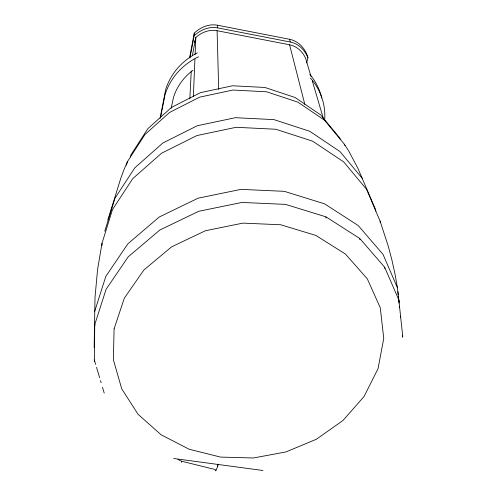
<?xml version="1.0" encoding="UTF-8"?>
<svg xmlns="http://www.w3.org/2000/svg" width="497" height="497" viewBox="0 0 497 497"><rect width="100%" height="100%" fill="white"/><g stroke="black" fill="none" stroke-linecap="round" stroke-linejoin="round"><path stroke-width="0.75" d="M94.169 347.26L95.002 297.498L97.574 269.486L102.009 243.294L112.49 209.554L132.705 178.672L161.544 153.231L196.961 135.551L236.143 127.294L275.81 129.251L312.625 141.173L343.638 161.854L366.593 189.332L380.124 221.196L388.337 246.419L391.884 259.888L394.947 273.741L397.438 287.788L398.134 294.684M101.972 245.611L102.009 243.294M181.386 462.415L181.436 460.992M193.352 96.741L194.93 59.031M195.122 54.415L195.83 37.48C201.465 32.286 209.423 29.242 217.09 30.708L289.583 44.792C296.939 46.215 302.915 51.881 305.754 58.671L311.016 76.544M189.916 58.012L194.141 35.815L194.271 33.119C200.359 27.273 209.057 23.589 217.549 25.235L289.583 39.288C298.709 41.065 305.692 48.986 307.954 57.776L306.637 62.976M189.842 98.791L191.264 70.984M215.686 469.653L215.785 470.895L217.705 466.434L218.053 464.459M160.096 118.298L165.619 89.771A64.212 60.435 -3.2 0 1 197.384 52.868M160.481 117.832L165.041 94.747A65.138 61.137 -3.2 0 1 197.259 57.391L198.589 56.82M94.362 361.282L94.598 359.971M171.148 108.346L173.552 97.269A56.385 52.912 -3.2 0 1 192.979 70.301M189.661 57.366L194.271 33.119M94.759 325.895L95.002 324.64M194.513 42.264L194.799 40.766M192.364 55.589L195.83 37.48M402.365 337.159L402.663 335.655L397.942 291.671M218.593 464.527L218.686 464.155M107.837 219.891L120.895 177.951L124.126 169.266L127.505 161.531L144.938 134.55L169.576 112.446L199.688 97.145L232.931 90.05L266.603 91.79L297.945 102.177L324.504 120.199L344.359 144.223L348.913 151.33L357.958 168.452L375.608 209.666L375.775 211.206M104.78 231.198L115.031 198.135L134.743 167.899L162.817 143.024L197.259 125.747L235.354 117.696L273.928 119.615L309.749 131.289L339.954 151.529L362.356 178.435M126.356 165.24L127.505 161.531M130.307 156.971L130.991 154.766L147.82 128.704L171.558 107.371L200.54 92.622L232.515 85.782L264.901 87.466L295.069 97.487L320.658 114.882L339.83 138.091L340.439 139.514M94.56 311.762L105.836 276.388L127.81 243.872L159.282 216.978L198.03 198.21L240.933 189.376L284.34 191.333L324.535 203.832L358.256 225.563L383.038 254.408L397.438 287.788M194.141 35.815C200.291 29.919 209.063 26.211 217.63 27.869L290.291 42.015C298.517 43.593 304.953 50.172 307.954 57.776M173.67 458.489L262.963 470.497M181.33 461.166L214.94 469.466M177.945 459.445L180.653 460.825M310.439 78.091L311.37 79.085A64.902 60.541 -10 0 1 324.653 120.299M399.103 300.53L384.666 267.243L359.785 238.485L325.914 216.829L285.52 204.379L241.89 202.447L198.757 211.281L159.804 230.03L128.164 256.874L106.078 289.322L94.741 324.603L94.343 359.996L95.66 364.407M344.359 144.223L344.955 145.627M398.849 300.61L399.271 301.816M384.429 267.386L384.827 268.542M402.408 335.68L402.831 336.935M359.592 238.678L359.94 239.796M96.536 367.345L99.617 377.645M100.493 380.584L101.152 382.789M102.469 387.2L104.227 393.084M312.327 81.017L323.504 118.994M289.583 39.288L290.291 42.015M289.583 44.792L304.841 104.413M325.777 217.059L326.057 218.14M380.124 221.196L380.286 222.731M398.37 296.982L398.6 299.281M398.836 301.573L398.992 303.108M399.302 306.171L399.458 307.705M400.315 316.129L400.47 317.658M217.549 25.235L217.63 27.869M217.09 30.708L218.711 89.541M217.68 465.012L217.705 466.434M309.848 74.32A63.983 59.857 -10.2 0 1 321.683 97.94M114.099 328.821L113.384 359.778L121.728 388.878L138.11 414.343L161.134 434.8L189.183 449.257L220.519 457.085L253.358 457.986L285.893 451.953L316.34 439.273L342.942 420.518L364.021 396.575L378.049 368.681L383.752 338.438L380.28 307.773L367.339 278.879L345.421 254.035L315.825 235.416L280.699 224.756L242.853 223.128L205.429 230.738L171.54 246.872L143.857 270.026L124.343 298.119L114.099 328.821"/></g></svg>
